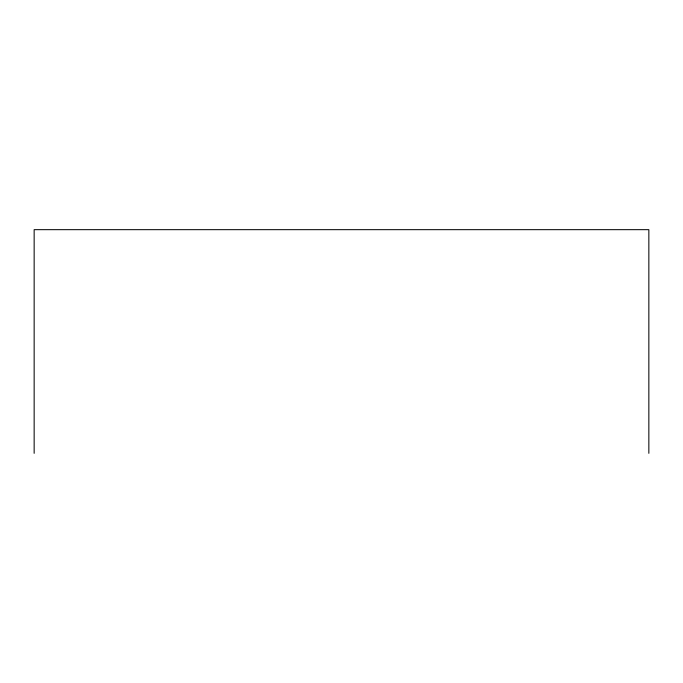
<?xml version="1.0" encoding="UTF-8"?>
<svg xmlns="http://www.w3.org/2000/svg" width="683" height="683" viewBox="0 0 683 683"><rect width="100%" height="100%" fill="white"/><g stroke="black" fill="none" stroke-linecap="round" stroke-linejoin="round"><path stroke-width="1.02" d="M648.85 453.333L648.85 229.667L34.15 229.667L34.15 453.333"/></g></svg>
